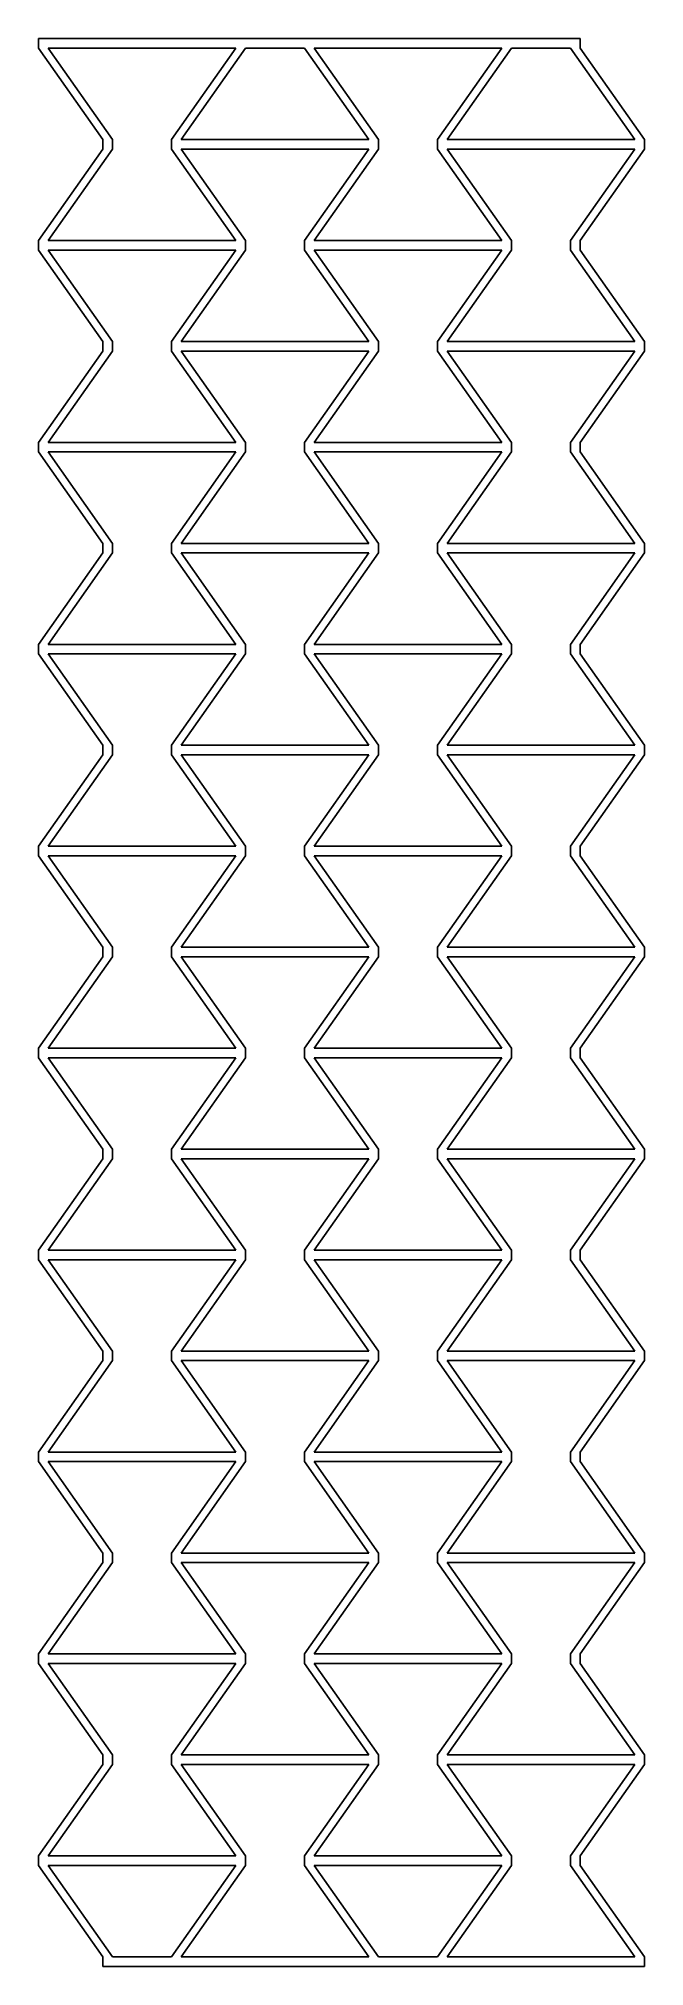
# Model space of a CAD drawing. Extents: x -0.04 to 0.58, y 0 to 1.97.
import ezdxf

# ---------------------------------------------------------------- set-up
doc = ezdxf.new("R2010")
doc.units = 0
doc.layers.add('MESH_EDGES', color=7, linetype='Continuous')

msp = doc.modelspace()

# ---------------------------------------------------------------- linework, layer by layer
at = {"layer": 'MESH_EDGES', "color": 7}
for p, q in [((-0.03789, 1.95971), (-0.03789, 1.96949)), ((-0.03789, 1.96949), (-0.02811, 1.96949)), ((0.02811, 1.86609), (-0.03789, 1.95971)), ((-0.02811, 1.96949), (0.16431, 1.96949)), ((0.03789, 1.86609), (-0.02811, 1.95971)), ((-0.02811, 1.95971), (0.16431, 1.95971)), ((0.16431, 1.95971), (0.09831, 1.86609)), ((0.10809, 1.86609), (0.17409, 1.95971)), ((0.16431, 1.96949), (0.17409, 1.96949)), ((0.17409, 1.96949), (0.23451, 1.96949)), ((0.17409, 1.95971), (0.23451, 1.95971)), ((0.23451, 1.96949), (0.24429, 1.96949)), ((0.23451, 1.95971), (0.30051, 1.86609)), ((0.24429, 1.96949), (0.43671, 1.96949)), ((0.31029, 1.86609), (0.24429, 1.95971)), ((0.24429, 1.95971), (0.43671, 1.95971)), ((0.43671, 1.95971), (0.37071, 1.86609)), ((0.38049, 1.86609), (0.44649, 1.95971)), ((0.43671, 1.96949), (0.44649, 1.96949)), ((0.44649, 1.96949), (0.50691, 1.96949)), ((0.44649, 1.95971), (0.50691, 1.95971)), ((0.50691, 1.96949), (0.51669, 1.96949)), ((0.50691, 1.95971), (0.57291, 1.86609)), ((0.51669, 1.96949), (0.51669, 1.95971)), ((0.51669, 1.95971), (0.58269, 1.86609)), ((-0.03789, 1.76269), (0.02811, 1.85631)), ((-0.02811, 1.76269), (0.03789, 1.85631)), ((0.02811, 1.85631), (0.02811, 1.86609)), ((0.03789, 1.85631), (0.03789, 1.86609)), ((0.09831, 1.86609), (0.09831, 1.85631)), ((0.09831, 1.85631), (0.16431, 1.76269)), ((0.30051, 1.86609), (0.10809, 1.86609)), ((0.17409, 1.76269), (0.10809, 1.85631)), ((0.10809, 1.85631), (0.30051, 1.85631)), ((0.30051, 1.85631), (0.23451, 1.76269)), ((0.24429, 1.76269), (0.31029, 1.85631)), ((0.31029, 1.85631), (0.31029, 1.86609)), ((0.37071, 1.86609), (0.37071, 1.85631)), ((0.37071, 1.85631), (0.43671, 1.76269)), ((0.57291, 1.86609), (0.38049, 1.86609)), ((0.44649, 1.76269), (0.38049, 1.85631)), ((0.38049, 1.85631), (0.57291, 1.85631)), ((0.57291, 1.85631), (0.50691, 1.76269)), ((0.58269, 1.85631), (0.51669, 1.76269)), ((0.58269, 1.86609), (0.58269, 1.85631)), ((-0.03789, 1.75291), (-0.03789, 1.76269)), ((0.16431, 1.76269), (-0.02811, 1.76269)), ((0.17409, 1.75291), (0.17409, 1.76269)), ((0.23451, 1.76269), (0.23451, 1.75291)), ((0.43671, 1.76269), (0.24429, 1.76269)), ((0.44649, 1.75291), (0.44649, 1.76269)), ((0.50691, 1.76269), (0.50691, 1.75291)), ((0.51669, 1.76269), (0.51669, 1.75291)), ((0.02811, 1.65929), (-0.03789, 1.75291)), ((0.03789, 1.65929), (-0.02811, 1.75291)), ((-0.02811, 1.75291), (0.16431, 1.75291)), ((0.16431, 1.75291), (0.09831, 1.65929)), ((0.10809, 1.65929), (0.17409, 1.75291)), ((0.23451, 1.75291), (0.30051, 1.65929)), ((0.31029, 1.65929), (0.24429, 1.75291)), ((0.24429, 1.75291), (0.43671, 1.75291)), ((0.43671, 1.75291), (0.37071, 1.65929)), ((0.38049, 1.65929), (0.44649, 1.75291)), ((0.50691, 1.75291), (0.57291, 1.65929)), ((0.51669, 1.75291), (0.58269, 1.65929)), ((0.02811, 1.64951), (0.02811, 1.65929)), ((0.03789, 1.64951), (0.03789, 1.65929)), ((0.09831, 1.65929), (0.09831, 1.64951)), ((0.30051, 1.65929), (0.10809, 1.65929)), ((0.31029, 1.64951), (0.31029, 1.65929)), ((0.37071, 1.65929), (0.37071, 1.64951)), ((0.57291, 1.65929), (0.38049, 1.65929)), ((0.58269, 1.65929), (0.58269, 1.64951)), ((-0.03789, 1.55589), (0.02811, 1.64951)), ((-0.02811, 1.55589), (0.03789, 1.64951)), ((0.09831, 1.64951), (0.16431, 1.55589)), ((0.17409, 1.55589), (0.10809, 1.64951)), ((0.10809, 1.64951), (0.30051, 1.64951)), ((0.30051, 1.64951), (0.23451, 1.55589)), ((0.24429, 1.55589), (0.31029, 1.64951)), ((0.37071, 1.64951), (0.43671, 1.55589)), ((0.44649, 1.55589), (0.38049, 1.64951)), ((0.38049, 1.64951), (0.57291, 1.64951)), ((0.57291, 1.64951), (0.50691, 1.55589)), ((0.58269, 1.64951), (0.51669, 1.55589)), ((-0.03789, 1.54611), (-0.03789, 1.55589)), ((0.02811, 1.45249), (-0.03789, 1.54611)), ((0.16431, 1.55589), (-0.02811, 1.55589)), ((0.03789, 1.45249), (-0.02811, 1.54611)), ((-0.02811, 1.54611), (0.16431, 1.54611)), ((0.16431, 1.54611), (0.09831, 1.45249)), ((0.10809, 1.45249), (0.17409, 1.54611)), ((0.17409, 1.54611), (0.17409, 1.55589)), ((0.23451, 1.55589), (0.23451, 1.54611)), ((0.23451, 1.54611), (0.30051, 1.45249)), ((0.43671, 1.55589), (0.24429, 1.55589)), ((0.31029, 1.45249), (0.24429, 1.54611)), ((0.24429, 1.54611), (0.43671, 1.54611)), ((0.43671, 1.54611), (0.37071, 1.45249)), ((0.38049, 1.45249), (0.44649, 1.54611)), ((0.44649, 1.54611), (0.44649, 1.55589)), ((0.50691, 1.55589), (0.50691, 1.54611)), ((0.50691, 1.54611), (0.57291, 1.45249)), ((0.51669, 1.55589), (0.51669, 1.54611)), ((0.51669, 1.54611), (0.58269, 1.45249)), ((-0.03789, 1.34909), (0.02811, 1.44271)), ((-0.02811, 1.34909), (0.03789, 1.44271)), ((0.02811, 1.44271), (0.02811, 1.45249)), ((0.03789, 1.44271), (0.03789, 1.45249)), ((0.09831, 1.45249), (0.09831, 1.44271)), ((0.09831, 1.44271), (0.16431, 1.34909)), ((0.30051, 1.45249), (0.10809, 1.45249)), ((0.17409, 1.34909), (0.10809, 1.44271)), ((0.10809, 1.44271), (0.30051, 1.44271)), ((0.30051, 1.44271), (0.23451, 1.34909)), ((0.24429, 1.34909), (0.31029, 1.44271)), ((0.31029, 1.44271), (0.31029, 1.45249)), ((0.37071, 1.45249), (0.37071, 1.44271)), ((0.37071, 1.44271), (0.43671, 1.34909)), ((0.57291, 1.45249), (0.38049, 1.45249)), ((0.44649, 1.34909), (0.38049, 1.44271)), ((0.38049, 1.44271), (0.57291, 1.44271)), ((0.57291, 1.44271), (0.50691, 1.34909)), ((0.58269, 1.44271), (0.51669, 1.34909)), ((0.58269, 1.45249), (0.58269, 1.44271)), ((-0.03789, 1.33931), (-0.03789, 1.34909)), ((0.16431, 1.34909), (-0.02811, 1.34909)), ((0.17409, 1.33931), (0.17409, 1.34909)), ((0.23451, 1.34909), (0.23451, 1.33931)), ((0.43671, 1.34909), (0.24429, 1.34909)), ((0.44649, 1.33931), (0.44649, 1.34909)), ((0.50691, 1.34909), (0.50691, 1.33931)), ((0.51669, 1.34909), (0.51669, 1.33931)), ((0.02811, 1.24569), (-0.03789, 1.33931)), ((0.03789, 1.24569), (-0.02811, 1.33931)), ((-0.02811, 1.33931), (0.16431, 1.33931)), ((0.16431, 1.33931), (0.09831, 1.24569)), ((0.10809, 1.24569), (0.17409, 1.33931)), ((0.23451, 1.33931), (0.30051, 1.24569)), ((0.31029, 1.24569), (0.24429, 1.33931)), ((0.24429, 1.33931), (0.43671, 1.33931)), ((0.43671, 1.33931), (0.37071, 1.24569)), ((0.38049, 1.24569), (0.44649, 1.33931)), ((0.50691, 1.33931), (0.57291, 1.24569)), ((0.51669, 1.33931), (0.58269, 1.24569)), ((0.02811, 1.23591), (0.02811, 1.24569)), ((0.03789, 1.23591), (0.03789, 1.24569)), ((0.09831, 1.24569), (0.09831, 1.23591)), ((0.30051, 1.24569), (0.10809, 1.24569)), ((0.31029, 1.23591), (0.31029, 1.24569)), ((0.37071, 1.24569), (0.37071, 1.23591)), ((0.57291, 1.24569), (0.38049, 1.24569)), ((0.58269, 1.24569), (0.58269, 1.23591)), ((-0.03789, 1.14229), (0.02811, 1.23591)), ((-0.02811, 1.14229), (0.03789, 1.23591)), ((0.09831, 1.23591), (0.16431, 1.14229)), ((0.17409, 1.14229), (0.10809, 1.23591)), ((0.10809, 1.23591), (0.30051, 1.23591)), ((0.30051, 1.23591), (0.23451, 1.14229)), ((0.24429, 1.14229), (0.31029, 1.23591)), ((0.37071, 1.23591), (0.43671, 1.14229)), ((0.44649, 1.14229), (0.38049, 1.23591)), ((0.38049, 1.23591), (0.57291, 1.23591)), ((0.57291, 1.23591), (0.50691, 1.14229)), ((0.58269, 1.23591), (0.51669, 1.14229)), ((-0.03789, 1.13251), (-0.03789, 1.14229)), ((0.02811, 1.03889), (-0.03789, 1.13251)), ((0.16431, 1.14229), (-0.02811, 1.14229)), ((0.03789, 1.03889), (-0.02811, 1.13251)), ((-0.02811, 1.13251), (0.16431, 1.13251)), ((0.16431, 1.13251), (0.09831, 1.03889)), ((0.10809, 1.03889), (0.17409, 1.13251)), ((0.17409, 1.13251), (0.17409, 1.14229)), ((0.23451, 1.14229), (0.23451, 1.13251)), ((0.23451, 1.13251), (0.30051, 1.03889)), ((0.43671, 1.14229), (0.24429, 1.14229)), ((0.31029, 1.03889), (0.24429, 1.13251)), ((0.24429, 1.13251), (0.43671, 1.13251)), ((0.43671, 1.13251), (0.37071, 1.03889)), ((0.38049, 1.03889), (0.44649, 1.13251)), ((0.44649, 1.13251), (0.44649, 1.14229)), ((0.50691, 1.14229), (0.50691, 1.13251)), ((0.50691, 1.13251), (0.57291, 1.03889)), ((0.51669, 1.14229), (0.51669, 1.13251)), ((0.51669, 1.13251), (0.58269, 1.03889)), ((-0.03789, 0.93549), (0.02811, 1.02911)), ((-0.02811, 0.93549), (0.03789, 1.02911)), ((0.02811, 1.02911), (0.02811, 1.03889)), ((0.03789, 1.02911), (0.03789, 1.03889)), ((0.09831, 1.03889), (0.09831, 1.02911)), ((0.09831, 1.02911), (0.16431, 0.93549)), ((0.30051, 1.03889), (0.10809, 1.03889)), ((0.17409, 0.93549), (0.10809, 1.02911)), ((0.10809, 1.02911), (0.30051, 1.02911)), ((0.30051, 1.02911), (0.23451, 0.93549)), ((0.24429, 0.93549), (0.31029, 1.02911)), ((0.31029, 1.02911), (0.31029, 1.03889)), ((0.37071, 1.03889), (0.37071, 1.02911)), ((0.37071, 1.02911), (0.43671, 0.93549)), ((0.57291, 1.03889), (0.38049, 1.03889)), ((0.44649, 0.93549), (0.38049, 1.02911)), ((0.38049, 1.02911), (0.57291, 1.02911)), ((0.57291, 1.02911), (0.50691, 0.93549)), ((0.58269, 1.02911), (0.51669, 0.93549)), ((0.58269, 1.03889), (0.58269, 1.02911)), ((-0.03789, 0.92571), (-0.03789, 0.93549)), ((0.16431, 0.93549), (-0.02811, 0.93549)), ((0.17409, 0.92571), (0.17409, 0.93549)), ((0.23451, 0.93549), (0.23451, 0.92571)), ((0.43671, 0.93549), (0.24429, 0.93549)), ((0.44649, 0.92571), (0.44649, 0.93549)), ((0.50691, 0.93549), (0.50691, 0.92571)), ((0.51669, 0.93549), (0.51669, 0.92571)), ((0.02811, 0.83209), (-0.03789, 0.92571)), ((0.03789, 0.83209), (-0.02811, 0.92571)), ((-0.02811, 0.92571), (0.16431, 0.92571)), ((0.16431, 0.92571), (0.09831, 0.83209)), ((0.10809, 0.83209), (0.17409, 0.92571)), ((0.23451, 0.92571), (0.30051, 0.83209)), ((0.31029, 0.83209), (0.24429, 0.92571)), ((0.24429, 0.92571), (0.43671, 0.92571)), ((0.43671, 0.92571), (0.37071, 0.83209)), ((0.38049, 0.83209), (0.44649, 0.92571)), ((0.50691, 0.92571), (0.57291, 0.83209)), ((0.51669, 0.92571), (0.58269, 0.83209)), ((0.02811, 0.82231), (0.02811, 0.83209)), ((0.03789, 0.82231), (0.03789, 0.83209)), ((0.09831, 0.83209), (0.09831, 0.82231)), ((0.30051, 0.83209), (0.10809, 0.83209)), ((0.31029, 0.82231), (0.31029, 0.83209)), ((0.37071, 0.83209), (0.37071, 0.82231)), ((0.57291, 0.83209), (0.38049, 0.83209)), ((0.58269, 0.83209), (0.58269, 0.82231)), ((-0.03789, 0.72869), (0.02811, 0.82231)), ((-0.02811, 0.72869), (0.03789, 0.82231)), ((0.09831, 0.82231), (0.16431, 0.72869)), ((0.17409, 0.72869), (0.10809, 0.82231)), ((0.10809, 0.82231), (0.30051, 0.82231)), ((0.30051, 0.82231), (0.23451, 0.72869)), ((0.24429, 0.72869), (0.31029, 0.82231)), ((0.37071, 0.82231), (0.43671, 0.72869)), ((0.44649, 0.72869), (0.38049, 0.82231)), ((0.38049, 0.82231), (0.57291, 0.82231)), ((0.57291, 0.82231), (0.50691, 0.72869)), ((0.58269, 0.82231), (0.51669, 0.72869)), ((-0.03789, 0.71891), (-0.03789, 0.72869)), ((0.02811, 0.62529), (-0.03789, 0.71891)), ((0.16431, 0.72869), (-0.02811, 0.72869)), ((0.03789, 0.62529), (-0.02811, 0.71891)), ((-0.02811, 0.71891), (0.16431, 0.71891)), ((0.16431, 0.71891), (0.09831, 0.62529)), ((0.10809, 0.62529), (0.17409, 0.71891)), ((0.17409, 0.71891), (0.17409, 0.72869)), ((0.23451, 0.72869), (0.23451, 0.71891)), ((0.23451, 0.71891), (0.30051, 0.62529)), ((0.43671, 0.72869), (0.24429, 0.72869)), ((0.31029, 0.62529), (0.24429, 0.71891)), ((0.24429, 0.71891), (0.43671, 0.71891)), ((0.43671, 0.71891), (0.37071, 0.62529)), ((0.38049, 0.62529), (0.44649, 0.71891)), ((0.44649, 0.71891), (0.44649, 0.72869)), ((0.50691, 0.72869), (0.50691, 0.71891)), ((0.50691, 0.71891), (0.57291, 0.62529)), ((0.51669, 0.72869), (0.51669, 0.71891)), ((0.51669, 0.71891), (0.58269, 0.62529)), ((-0.03789, 0.52189), (0.02811, 0.61551)), ((-0.02811, 0.52189), (0.03789, 0.61551)), ((0.02811, 0.61551), (0.02811, 0.62529)), ((0.03789, 0.61551), (0.03789, 0.62529)), ((0.09831, 0.62529), (0.09831, 0.61551)), ((0.09831, 0.61551), (0.16431, 0.52189)), ((0.30051, 0.62529), (0.10809, 0.62529)), ((0.17409, 0.52189), (0.10809, 0.61551)), ((0.10809, 0.61551), (0.30051, 0.61551)), ((0.30051, 0.61551), (0.23451, 0.52189)), ((0.24429, 0.52189), (0.31029, 0.61551)), ((0.31029, 0.61551), (0.31029, 0.62529)), ((0.37071, 0.62529), (0.37071, 0.61551)), ((0.37071, 0.61551), (0.43671, 0.52189)), ((0.57291, 0.62529), (0.38049, 0.62529)), ((0.44649, 0.52189), (0.38049, 0.61551)), ((0.38049, 0.61551), (0.57291, 0.61551)), ((0.57291, 0.61551), (0.50691, 0.52189)), ((0.58269, 0.61551), (0.51669, 0.52189)), ((0.58269, 0.62529), (0.58269, 0.61551)), ((-0.03789, 0.51211), (-0.03789, 0.52189)), ((0.16431, 0.52189), (-0.02811, 0.52189)), ((0.17409, 0.51211), (0.17409, 0.52189)), ((0.23451, 0.52189), (0.23451, 0.51211)), ((0.43671, 0.52189), (0.24429, 0.52189)), ((0.44649, 0.51211), (0.44649, 0.52189)), ((0.50691, 0.52189), (0.50691, 0.51211)), ((0.51669, 0.52189), (0.51669, 0.51211)), ((0.02811, 0.41849), (-0.03789, 0.51211)), ((0.03789, 0.41849), (-0.02811, 0.51211)), ((-0.02811, 0.51211), (0.16431, 0.51211)), ((0.16431, 0.51211), (0.09831, 0.41849)), ((0.10809, 0.41849), (0.17409, 0.51211)), ((0.23451, 0.51211), (0.30051, 0.41849)), ((0.31029, 0.41849), (0.24429, 0.51211)), ((0.24429, 0.51211), (0.43671, 0.51211)), ((0.43671, 0.51211), (0.37071, 0.41849)), ((0.38049, 0.41849), (0.44649, 0.51211)), ((0.50691, 0.51211), (0.57291, 0.41849)), ((0.51669, 0.51211), (0.58269, 0.41849)), ((0.02811, 0.40871), (0.02811, 0.41849)), ((0.03789, 0.40871), (0.03789, 0.41849)), ((0.09831, 0.41849), (0.09831, 0.40871)), ((0.30051, 0.41849), (0.10809, 0.41849)), ((0.31029, 0.40871), (0.31029, 0.41849)), ((0.37071, 0.41849), (0.37071, 0.40871)), ((0.57291, 0.41849), (0.38049, 0.41849)), ((0.58269, 0.41849), (0.58269, 0.40871)), ((-0.03789, 0.31509), (0.02811, 0.40871)), ((-0.02811, 0.31509), (0.03789, 0.40871)), ((0.09831, 0.40871), (0.16431, 0.31509)), ((0.17409, 0.31509), (0.10809, 0.40871)), ((0.10809, 0.40871), (0.30051, 0.40871)), ((0.30051, 0.40871), (0.23451, 0.31509)), ((0.24429, 0.31509), (0.31029, 0.40871)), ((0.37071, 0.40871), (0.43671, 0.31509)), ((0.44649, 0.31509), (0.38049, 0.40871)), ((0.38049, 0.40871), (0.57291, 0.40871)), ((0.57291, 0.40871), (0.50691, 0.31509)), ((0.58269, 0.40871), (0.51669, 0.31509)), ((-0.03789, 0.30531), (-0.03789, 0.31509)), ((0.02811, 0.21169), (-0.03789, 0.30531)), ((0.16431, 0.31509), (-0.02811, 0.31509)), ((0.03789, 0.21169), (-0.02811, 0.30531)), ((-0.02811, 0.30531), (0.16431, 0.30531)), ((0.16431, 0.30531), (0.09831, 0.21169)), ((0.10809, 0.21169), (0.17409, 0.30531)), ((0.17409, 0.30531), (0.17409, 0.31509)), ((0.23451, 0.31509), (0.23451, 0.30531)), ((0.23451, 0.30531), (0.30051, 0.21169)), ((0.43671, 0.31509), (0.24429, 0.31509)), ((0.31029, 0.21169), (0.24429, 0.30531)), ((0.24429, 0.30531), (0.43671, 0.30531)), ((0.43671, 0.30531), (0.37071, 0.21169)), ((0.38049, 0.21169), (0.44649, 0.30531)), ((0.44649, 0.30531), (0.44649, 0.31509)), ((0.50691, 0.31509), (0.50691, 0.30531)), ((0.50691, 0.30531), (0.57291, 0.21169)), ((0.51669, 0.31509), (0.51669, 0.30531)), ((0.51669, 0.30531), (0.58269, 0.21169)), ((-0.03789, 0.10829), (0.02811, 0.20191)), ((-0.02811, 0.10829), (0.03789, 0.20191)), ((0.02811, 0.20191), (0.02811, 0.21169)), ((0.03789, 0.20191), (0.03789, 0.21169)), ((0.09831, 0.21169), (0.09831, 0.20191)), ((0.09831, 0.20191), (0.16431, 0.10829)), ((0.30051, 0.21169), (0.10809, 0.21169)), ((0.17409, 0.10829), (0.10809, 0.20191)), ((0.10809, 0.20191), (0.30051, 0.20191)), ((0.30051, 0.20191), (0.23451, 0.10829)), ((0.24429, 0.10829), (0.31029, 0.20191)), ((0.31029, 0.20191), (0.31029, 0.21169)), ((0.37071, 0.21169), (0.37071, 0.20191)), ((0.37071, 0.20191), (0.43671, 0.10829)), ((0.57291, 0.21169), (0.38049, 0.21169)), ((0.44649, 0.10829), (0.38049, 0.20191)), ((0.38049, 0.20191), (0.57291, 0.20191)), ((0.57291, 0.20191), (0.50691, 0.10829)), ((0.58269, 0.20191), (0.51669, 0.10829)), ((0.58269, 0.21169), (0.58269, 0.20191)), ((-0.03789, 0.09851), (-0.03789, 0.10829)), ((0.16431, 0.10829), (-0.02811, 0.10829)), ((0.17409, 0.09851), (0.17409, 0.10829)), ((0.23451, 0.10829), (0.23451, 0.09851)), ((0.43671, 0.10829), (0.24429, 0.10829)), ((0.44649, 0.09851), (0.44649, 0.10829)), ((0.50691, 0.10829), (0.50691, 0.09851)), ((0.51669, 0.10829), (0.51669, 0.09851)), ((0.02811, 0.00489), (-0.03789, 0.09851)), ((-0.02811, 0.09851), (0.03789, 0.00489)), ((0.16431, 0.09851), (-0.02811, 0.09851)), ((0.09831, 0.00489), (0.16431, 0.09851)), ((0.10809, 0.00489), (0.17409, 0.09851)), ((0.23451, 0.09851), (0.30051, 0.00489)), ((0.24429, 0.09851), (0.31029, 0.00489)), ((0.43671, 0.09851), (0.24429, 0.09851)), ((0.37071, 0.00489), (0.43671, 0.09851)), ((0.38049, 0.00489), (0.44649, 0.09851)), ((0.50691, 0.09851), (0.57291, 0.00489)), ((0.51669, 0.09851), (0.58269, 0.00489)), ((0.02811, -0.00489), (0.02811, 0.00489)), ((0.03789, 0.00489), (0.09831, 0.00489)), ((0.30051, 0.00489), (0.10809, 0.00489)), ((0.31029, 0.00489), (0.37071, 0.00489)), ((0.57291, 0.00489), (0.38049, 0.00489)), ((0.58269, 0.00489), (0.58269, -0.00489)), ((0.03789, -0.00489), (0.02811, -0.00489)), ((0.09831, -0.00489), (0.03789, -0.00489)), ((0.10809, -0.00489), (0.09831, -0.00489)), ((0.30051, -0.00489), (0.10809, -0.00489)), ((0.31029, -0.00489), (0.30051, -0.00489)), ((0.37071, -0.00489), (0.31029, -0.00489)), ((0.38049, -0.00489), (0.37071, -0.00489)), ((0.57291, -0.00489), (0.38049, -0.00489)), ((0.58269, -0.00489), (0.57291, -0.00489))]:
    msp.add_line(p, q, dxfattribs=at)

doc.saveas('drawing.dxf')
